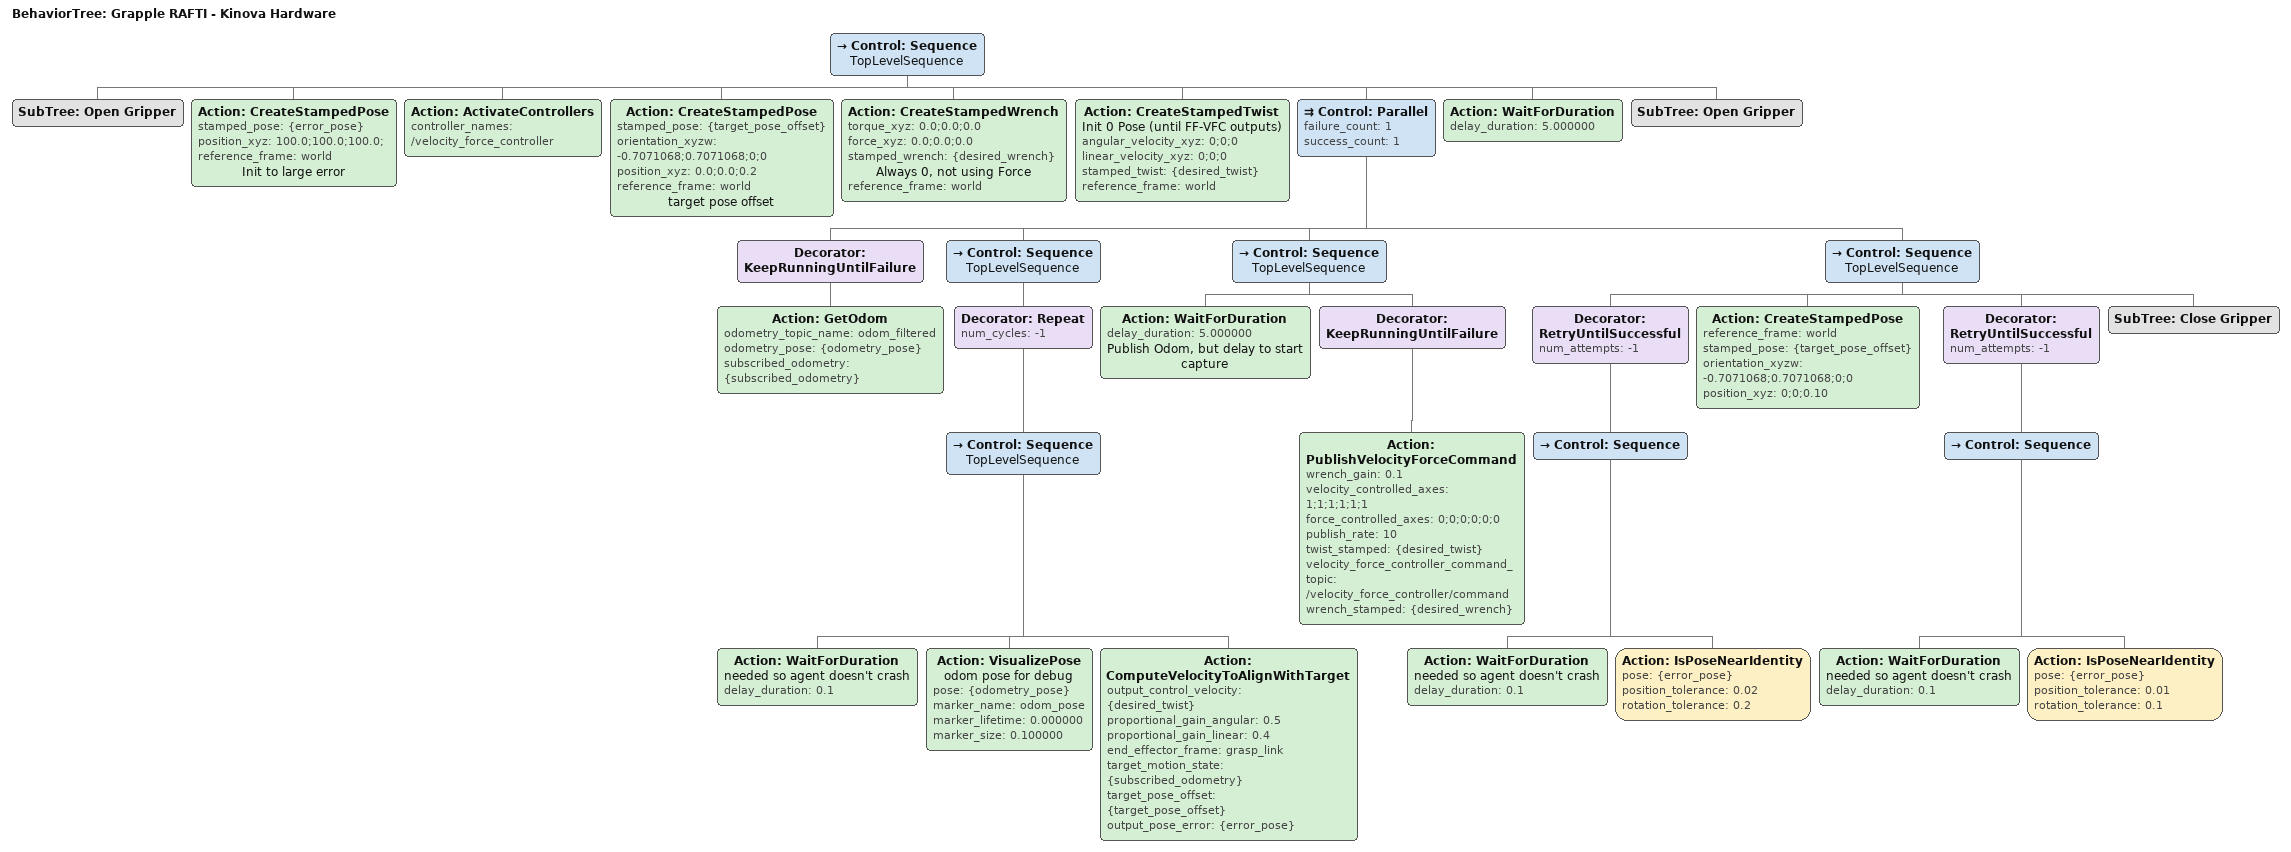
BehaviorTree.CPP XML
<?xml version='1.0' encoding='utf-8'?>
<root BTCPP_format="4" main_tree_to_execute="Grapple RAFTI - Kinova Hardware">
  <BehaviorTree ID="Grapple RAFTI - Kinova Hardware" _description="Track and grapple moving satellite.">
    <Control ID="Sequence" name="TopLevelSequence">
      <SubTree ID="Open Gripper"/>
      <Action ID="CreateStampedPose" stamped_pose="{error_pose}" position_xyz="100.0;100.0;100.0;" reference_frame="world" name="Init to large error"/>
      <Action ID="ActivateControllers" controller_names="/velocity_force_controller"/>
      <Action ID="CreateStampedPose" stamped_pose="{target_pose_offset}" orientation_xyzw="-0.7071068;0.7071068;0;0" position_xyz="0.0;0.0;0.2" reference_frame="world" name="target pose offset"/>
      <Action ID="CreateStampedWrench" torque_xyz="0.0;0.0;0.0" force_xyz="0.0;0.0;0.0" stamped_wrench="{desired_wrench}" name="Always 0, not using Force" reference_frame="world"/>
      <Action ID="CreateStampedTwist" name="Init 0 Pose (until FF-VFC outputs)" angular_velocity_xyz="0;0;0" linear_velocity_xyz="0;0;0" stamped_twist="{desired_twist}" reference_frame="world"/>
      <Control ID="Parallel" failure_count="1" success_count="1">
        <Decorator ID="KeepRunningUntilFailure">
          <Action ID="GetOdom" odometry_topic_name="odom_filtered" odometry_pose="{odometry_pose}" subscribed_odometry="{subscribed_odometry}"/>
        </Decorator>
        <Control ID="Sequence" name="TopLevelSequence">
          <Decorator ID="Repeat" num_cycles="-1">
            <Control ID="Sequence" name="TopLevelSequence">
              <Action ID="WaitForDuration" name="needed so agent doesn't crash" delay_duration="0.1"/>
              <Action ID="VisualizePose" name="odom pose for debug" pose="{odometry_pose}" marker_name="odom_pose" marker_lifetime="0.000000" marker_size="0.100000"/>
              <Action ID="ComputeVelocityToAlignWithTarget" output_control_velocity="{desired_twist}" proportional_gain_angular="0.5" proportional_gain_linear="0.4" end_effector_frame="grasp_link" target_motion_state="{subscribed_odometry}" target_pose_offset="{target_pose_offset}" output_pose_error="{error_pose}"/>
            </Control>
          </Decorator>
        </Control>
        <Control ID="Sequence" name="TopLevelSequence">
          <Action ID="WaitForDuration" delay_duration="5.000000" name="Publish Odom, but delay to start capture"/>
          <Decorator ID="KeepRunningUntilFailure">
            <Action ID="PublishVelocityForceCommand" wrench_gain="0.1" velocity_controlled_axes="1;1;1;1;1;1" force_controlled_axes="0;0;0;0;0;0" publish_rate="10" twist_stamped="{desired_twist}" velocity_force_controller_command_topic="/velocity_force_controller/command" wrench_stamped="{desired_wrench}"/>
          </Decorator>
        </Control>
        <Control ID="Sequence" name="TopLevelSequence">
          <Decorator ID="RetryUntilSuccessful" num_attempts="-1">
            <Control ID="Sequence">
              <Action ID="WaitForDuration" name="needed so agent doesn't crash" delay_duration="0.1"/>
              <Action ID="IsPoseNearIdentity" pose="{error_pose}" position_tolerance="0.02" rotation_tolerance="0.2"/>
            </Control>
          </Decorator>
          <Action ID="CreateStampedPose" reference_frame="world" stamped_pose="{target_pose_offset}" orientation_xyzw="-0.7071068;0.7071068;0;0" position_xyz="0;0;0.10"/>
          <Decorator ID="RetryUntilSuccessful" num_attempts="-1">
            <Control ID="Sequence">
              <Action ID="WaitForDuration" name="needed so agent doesn't crash" delay_duration="0.1"/>
              <Action ID="IsPoseNearIdentity" pose="{error_pose}" position_tolerance="0.01" rotation_tolerance="0.1"/>
            </Control>
          </Decorator>
          <SubTree ID="Close Gripper"/>
        </Control>
      </Control>
      <Action ID="WaitForDuration" delay_duration="5.000000"/>
      <SubTree ID="Open Gripper"/>
    </Control>
  </BehaviorTree>
</root>
